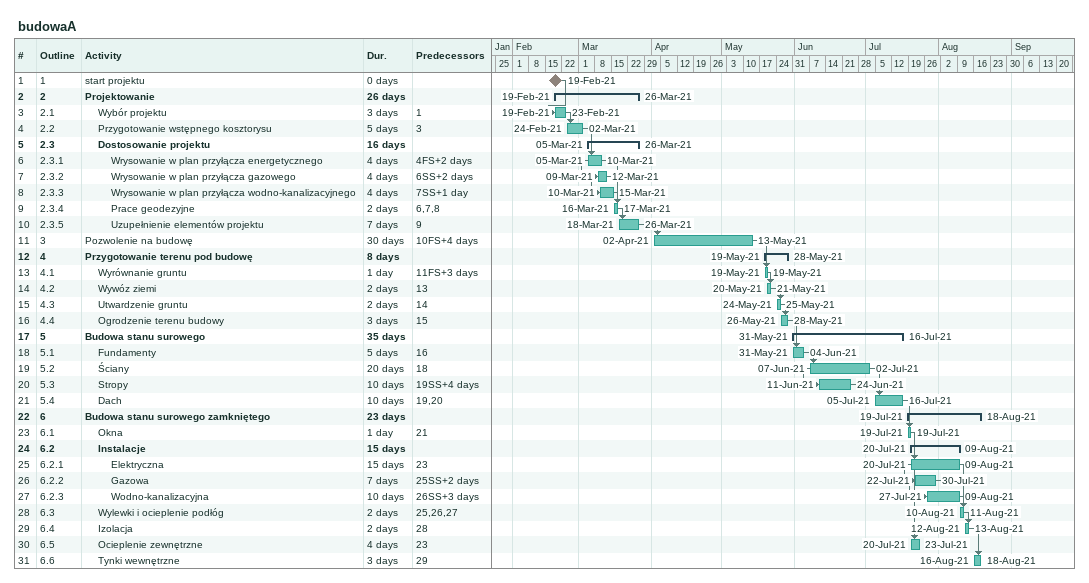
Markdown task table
budowaA

| ID | WBS | Task | Duration | Start | Finish | Predecessors |
|---|---|---|---|---|---|---|
| 1 | 1 | start projektu | 0d | 2021-02-19 | 2021-02-19 |  |
| 2 | 2 | **Projektowanie** | 26d | 2021-02-19 | 2021-03-26 |  |
| 3 | 2.1 | Wybór projektu | 3d | 2021-02-19 | 2021-02-23 | 1 |
| 4 | 2.2 | Przygotowanie wstępnego kosztorysu | 5d | 2021-02-24 | 2021-03-02 | 3 |
| 5 | 2.3 | **Dostosowanie projektu** | 16d | 2021-03-05 | 2021-03-26 |  |
| 6 | 2.3.1 | Wrysowanie w plan przyłącza energetycznego | 4d | 2021-03-05 | 2021-03-10 | 4FS+2d |
| 7 | 2.3.2 | Wrysowanie w plan przyłącza gazowego | 4d | 2021-03-09 | 2021-03-12 | 6SS+2d |
| 8 | 2.3.3 | Wrysowanie w plan przyłącza wodno-kanalizacyjnego | 4d | 2021-03-10 | 2021-03-15 | 7SS+1d |
| 9 | 2.3.4 | Prace geodezyjne | 2d | 2021-03-16 | 2021-03-17 | 6, 7, 8 |
| 10 | 2.3.5 | Uzupełnienie elementów projektu | 7d | 2021-03-18 | 2021-03-26 | 9 |
| 11 | 3 | Pozwolenie na budowę | 30d | 2021-04-02 | 2021-05-13 | 10FS+4d |
| 12 | 4 | **Przygotowanie terenu pod budowę** | 8d | 2021-05-19 | 2021-05-28 |  |
| 13 | 4.1 | Wyrównanie gruntu | 1d | 2021-05-19 | 2021-05-19 | 11FS+3d |
| 14 | 4.2 | Wywóz ziemi | 2d | 2021-05-20 | 2021-05-21 | 13 |
| 15 | 4.3 | Utwardzenie gruntu | 2d | 2021-05-24 | 2021-05-25 | 14 |
| 16 | 4.4 | Ogrodzenie terenu budowy | 3d | 2021-05-26 | 2021-05-28 | 15 |
| 17 | 5 | **Budowa stanu surowego** | 35d | 2021-05-31 | 2021-07-16 |  |
| 18 | 5.1 | Fundamenty | 5d | 2021-05-31 | 2021-06-04 | 16 |
| 19 | 5.2 | Ściany | 20d | 2021-06-07 | 2021-07-02 | 18 |
| 20 | 5.3 | Stropy | 10d | 2021-06-11 | 2021-06-24 | 19SS+4d |
| 21 | 5.4 | Dach | 10d | 2021-07-05 | 2021-07-16 | 19, 20 |
| 22 | 6 | **Budowa stanu surowego zamkniętego** | 23d | 2021-07-19 | 2021-08-18 |  |
| 23 | 6.1 | Okna | 1d | 2021-07-19 | 2021-07-19 | 21 |
| 24 | 6.2 | **Instalacje** | 15d | 2021-07-20 | 2021-08-09 |  |
| 25 | 6.2.1 | Elektryczna | 15d | 2021-07-20 | 2021-08-09 | 23 |
| 26 | 6.2.2 | Gazowa | 7d | 2021-07-22 | 2021-07-30 | 25SS+2d |
| 27 | 6.2.3 | Wodno-kanalizacyjna | 10d | 2021-07-27 | 2021-08-09 | 26SS+3d |
| 28 | 6.3 | Wylewki i ocieplenie podłóg | 2d | 2021-08-10 | 2021-08-11 | 25, 26, 27 |
| 29 | 6.4 | Izolacja | 2d | 2021-08-12 | 2021-08-13 | 28 |
| 30 | 6.5 | Ocieplenie zewnętrzne | 4d | 2021-07-20 | 2021-07-23 | 23 |
| 31 | 6.6 | Tynki wewnętrzne | 3d | 2021-08-16 | 2021-08-18 | 29 |
